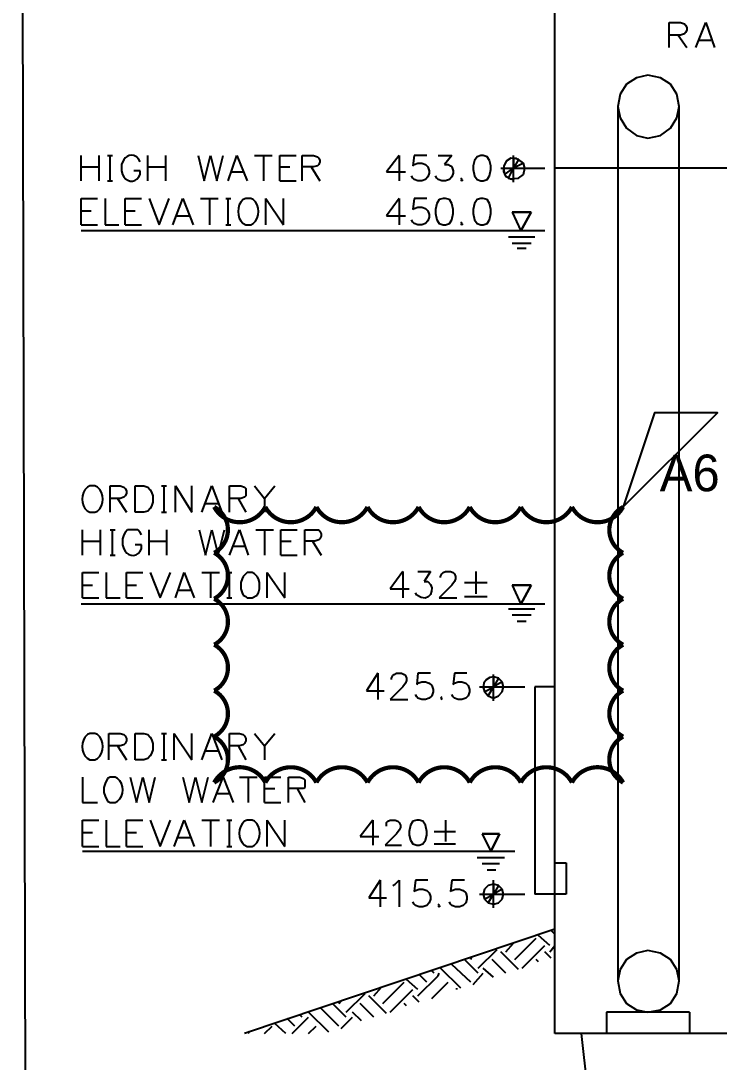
# Model space of a CAD drawing. Header units: metres. Extents: x 45 to 1207, y 17 to 774.
# Drawn here: x 53 to 186.4, y 421.5 to 620.5 of the extents above; entities that cross this region are included whole.
import ezdxf

# ---------------------------------------------------------------- set-up
doc = ezdxf.new("R2010")
doc.units = ezdxf.units.M
doc.layers.add('REV-AGENT', color=1, linetype='Continuous')

msp = doc.modelspace()

# ---------------------------------------------------------------- linework, layer by layer
for p, q in [((53.04, 774.48), (54.72, 18.48)), ((53.04, 774.48), (54.72, 18.48)), ((155.04, 426.96), (155.04, 648.72)), ((176.88, 615.36), (176.88, 620.16)), ((176.88, 620.16), (179.04, 620.16)), ((179.04, 620.16), (179.76, 619.92)), ((179.76, 619.92), (180, 619.68)), ((180, 619.68), (180.24, 619.2)), ((180.24, 619.2), (180.24, 618.72)), ((181.92, 615.36), (183.84, 620.16)), ((183.84, 620.16), (185.52, 615.36)), ((179.04, 617.76), (176.88, 617.76)), ((178.56, 617.76), (180.24, 615.36)), ((179.76, 618), (179.04, 617.76)), ((180, 618.24), (179.76, 618)), ((180.24, 618.72), (180, 618.24)), ((182.64, 616.8), (184.8, 616.8)), ((170.64, 609.6), (168.72, 608.4)), ((172.8, 610.08), (170.64, 609.6)), ((175.2, 609.6), (172.8, 610.08)), ((177.12, 608.4), (175.2, 609.6)), ((168.72, 608.4), (167.52, 606.48)), ((178.32, 606.48), (177.12, 608.4)), ((167.52, 606.48), (167.04, 604.08)), ((178.8, 604.08), (178.32, 606.48)), ((167.04, 604.08), (167.04, 437.04)), ((167.04, 604.08), (167.52, 601.92)), ((178.32, 601.92), (178.8, 604.08)), ((178.8, 437.04), (178.8, 604.08)), ((167.52, 601.92), (168.72, 600)), ((177.12, 600), (178.32, 601.92)), ((168.72, 600), (170.64, 598.56)), ((175.2, 598.56), (177.12, 600)), ((170.64, 598.56), (172.8, 598.08)), ((172.8, 598.08), (175.2, 598.56)), ((64.56, 589.92), (64.56, 594.72)), ((67.92, 594.72), (67.92, 589.92)), ((69.6, 594.72), (70.56, 594.72)), ((70.08, 589.92), (70.08, 594.72)), ((72.24, 593.04), (72.24, 591.84)), ((75.6, 594), (75.12, 594.48)), ((75.84, 593.52), (75.6, 594)), ((77.28, 589.92), (77.28, 594.72)), ((80.64, 594.72), (80.64, 589.92)), ((86.88, 594.72), (88.08, 589.92)), ((88.08, 589.92), (89.28, 594.72)), ((89.28, 594.72), (90.48, 589.92)), ((90.48, 589.92), (91.68, 594.72)), ((92.64, 589.92), (94.32, 594.72)), ((94.32, 594.72), (96.24, 589.92)), ((97.68, 594.72), (101.04, 594.72)), ((99.36, 594.72), (99.36, 589.92)), ((102.48, 589.92), (102.48, 594.72)), ((102.48, 594.72), (105.6, 594.72)), ((106.8, 589.92), (106.8, 594.72)), ((106.8, 594.72), (108.96, 594.72)), ((108.96, 594.72), (109.68, 594.48)), ((109.68, 594.48), (109.92, 594.24)), ((109.92, 593.04), (109.68, 592.8)), ((109.92, 594.24), (110.16, 593.76)), ((110.16, 593.52), (109.92, 593.04)), ((110.16, 593.76), (110.16, 593.52)), ((125.28, 594.72), (122.88, 591.6)), ((125.28, 594.72), (125.28, 589.92)), ((128.16, 594.72), (127.92, 592.8)), ((127.92, 592.8), (128.16, 593.04)), ((130.56, 594.72), (128.16, 594.72)), ((128.16, 593.04), (128.88, 593.28)), ((128.88, 593.28), (129.6, 593.28)), ((129.6, 593.28), (130.32, 593.04)), ((130.32, 593.04), (130.8, 592.56)), ((132.72, 594.72), (135.36, 594.72)), ((135.36, 594.72), (133.92, 593.04)), ((133.92, 593.04), (134.64, 593.04)), ((134.64, 593.04), (135.12, 592.8)), ((139.68, 593.76), (139.44, 592.8)), ((140.16, 594.48), (139.68, 593.76)), ((140.88, 594.72), (140.16, 594.48)), ((141.36, 594.72), (140.88, 594.72)), ((142.08, 594.48), (141.36, 594.72)), ((142.56, 593.76), (142.08, 594.48)), ((142.8, 592.8), (142.56, 593.76)), ((147.12, 589.68), (147.12, 594.72)), ((148.08, 594), (147.12, 594.24)), ((147.12, 594.24), (147.12, 592.32)), ((148.08, 594), (147.12, 592.32)), ((149.04, 593.28), (147.12, 592.32)), ((149.04, 593.28), (148.08, 594)), ((149.28, 592.32), (149.04, 593.28)), ((149.28, 592.32), (149.04, 593.28)), ((64.56, 592.56), (67.92, 592.56)), ((72.24, 591.84), (72.48, 591.12)), ((75.84, 591.84), (74.64, 591.84)), ((75.6, 590.64), (75.84, 591.12)), ((75.84, 591.12), (75.84, 591.84)), ((77.28, 592.56), (80.64, 592.56)), ((93.36, 591.6), (95.52, 591.6)), ((102.48, 592.56), (104.4, 592.56)), ((108.96, 592.56), (106.8, 592.56)), ((108.48, 592.56), (110.16, 589.92)), ((109.68, 592.8), (108.96, 592.56)), ((122.88, 591.6), (126.48, 591.6)), ((130.8, 592.56), (131.04, 591.84)), ((131.04, 591.36), (130.8, 590.64)), ((131.04, 591.84), (131.04, 591.36)), ((135.12, 592.8), (135.36, 592.56)), ((135.36, 592.56), (135.6, 591.84)), ((135.6, 591.36), (135.36, 590.64)), ((135.6, 591.84), (135.6, 591.36)), ((139.44, 592.8), (139.44, 592.08)), ((139.44, 592.08), (139.68, 590.88)), ((142.56, 590.88), (142.8, 592.08)), ((142.8, 592.08), (142.8, 592.8)), ((144.72, 592.32), (149.76, 592.32)), ((145.2, 592.32), (145.44, 591.12)), ((145.44, 591.12), (147.12, 592.32)), ((145.44, 591.12), (146.16, 590.4)), ((146.16, 590.4), (147.12, 592.32)), ((147.12, 590.16), (147.12, 592.32)), ((147.12, 592.32), (153.12, 592.32)), ((148.08, 590.4), (149.04, 591.12)), ((149.04, 591.12), (149.28, 592.32)), ((222.48, 592.32), (155.04, 592.32)), ((69.6, 589.92), (70.56, 589.92)), ((102.48, 589.92), (105.6, 589.92)), ((127.92, 590.4), (127.68, 590.88)), ((128.16, 590.16), (127.92, 590.4)), ((128.88, 589.92), (128.16, 590.16)), ((129.6, 589.92), (128.88, 589.92)), ((130.32, 590.16), (129.6, 589.92)), ((130.8, 590.64), (130.32, 590.16)), ((132.48, 590.4), (132.24, 590.88)), ((132.72, 590.16), (132.48, 590.4)), ((133.44, 589.92), (132.72, 590.16)), ((134.16, 589.92), (133.44, 589.92)), ((134.88, 590.16), (134.16, 589.92)), ((135.36, 590.64), (134.88, 590.16)), ((137.28, 590.4), (137.04, 590.16)), ((137.04, 590.16), (137.28, 589.92)), ((137.28, 589.92), (137.52, 590.16)), ((139.68, 590.88), (140.16, 590.16)), ((140.16, 590.16), (140.88, 589.92)), ((140.88, 589.92), (141.36, 589.92)), ((141.36, 589.92), (142.08, 590.16)), ((142.08, 590.16), (142.56, 590.88)), ((146.16, 590.4), (147.12, 590.16)), ((64.56, 581.52), (64.56, 586.56)), ((64.56, 586.56), (67.68, 586.56)), ((69.12, 586.56), (69.12, 581.52)), ((72.96, 581.52), (72.96, 586.56)), ((72.96, 586.56), (76.08, 586.56)), ((77.52, 586.56), (79.44, 581.52)), ((79.44, 581.52), (81.36, 586.56)), ((82.08, 581.52), (84, 586.56)), ((84, 586.56), (85.92, 581.52)), ((87.36, 586.56), (90.72, 586.56)), ((89.04, 586.56), (89.04, 581.52)), ((92.16, 586.56), (93.12, 586.56)), ((92.64, 581.52), (92.64, 586.56)), ((95.52, 586.32), (95.04, 585.84)), ((96, 586.56), (95.52, 586.32)), ((96.96, 586.56), (96, 586.56)), ((97.44, 586.32), (96.96, 586.56)), ((99.84, 581.52), (99.84, 586.56)), ((99.84, 586.56), (103.2, 581.52)), ((103.2, 581.52), (103.2, 586.56)), ((125.28, 586.56), (122.88, 583.2)), ((125.28, 586.56), (125.28, 581.52)), ((128.16, 586.56), (127.92, 584.4)), ((130.56, 586.56), (128.16, 586.56)), ((132.48, 585.6), (132.24, 584.4)), ((132.96, 586.32), (132.48, 585.6)), ((133.68, 586.56), (132.96, 586.32)), ((134.16, 586.56), (133.68, 586.56)), ((134.88, 586.32), (134.16, 586.56)), ((135.36, 585.6), (134.88, 586.32)), ((135.6, 584.4), (135.36, 585.6)), ((139.68, 585.6), (139.44, 584.4)), ((140.16, 586.32), (139.68, 585.6)), ((140.88, 586.56), (140.16, 586.32)), ((141.36, 586.56), (140.88, 586.56)), ((142.08, 586.32), (141.36, 586.56)), ((142.56, 585.6), (142.08, 586.32)), ((142.8, 584.4), (142.56, 585.6)), ((64.56, 584.16), (66.48, 584.16)), ((72.96, 584.16), (74.88, 584.16)), ((82.8, 583.2), (85.2, 583.2)), ((122.88, 583.2), (126.48, 583.2)), ((127.92, 584.4), (128.16, 584.64)), ((128.16, 584.64), (128.88, 584.88)), ((128.88, 584.88), (129.6, 584.88)), ((129.6, 584.88), (130.32, 584.64)), ((130.32, 584.64), (130.8, 584.16)), ((130.8, 584.16), (131.04, 583.44)), ((131.04, 583.44), (131.04, 582.96)), ((132.24, 584.4), (132.24, 583.68)), ((132.24, 583.68), (132.48, 582.48)), ((135.36, 582.48), (135.6, 583.68)), ((135.6, 583.68), (135.6, 584.4)), ((139.44, 584.4), (139.44, 583.68)), ((139.44, 583.68), (139.68, 582.48)), ((142.56, 582.48), (142.8, 583.68)), ((142.8, 583.68), (142.8, 584.4)), ((146.88, 583.92), (148.56, 580.32)), ((150.48, 583.92), (146.88, 583.92)), ((146.88, 583.92), (150.48, 583.92)), ((146.88, 583.92), (150.48, 583.92)), ((148.56, 580.32), (150.48, 583.92)), ((150.48, 583.92), (148.56, 580.32)), ((64.56, 581.52), (67.68, 581.52)), ((69.12, 581.52), (71.76, 581.52)), ((72.96, 581.52), (76.08, 581.52)), ((92.16, 581.52), (93.12, 581.52)), ((96, 581.52), (96.96, 581.52)), ((96.96, 581.52), (97.44, 581.76)), ((127.92, 582), (127.68, 582.48)), ((128.16, 581.76), (127.92, 582)), ((128.88, 581.52), (128.16, 581.76)), ((129.6, 581.52), (128.88, 581.52)), ((130.32, 581.76), (129.6, 581.52)), ((130.8, 582.24), (130.32, 581.76)), ((131.04, 582.96), (130.8, 582.24)), ((132.48, 582.48), (132.96, 581.76)), ((132.96, 581.76), (133.68, 581.52)), ((133.68, 581.52), (134.16, 581.52)), ((134.16, 581.52), (134.88, 581.76)), ((134.88, 581.76), (135.36, 582.48)), ((137.28, 582), (137.04, 581.76)), ((137.04, 581.76), (137.28, 581.52)), ((137.28, 581.52), (137.52, 581.76)), ((139.68, 582.48), (140.16, 581.76)), ((140.16, 581.76), (140.88, 581.52)), ((140.88, 581.52), (141.36, 581.52)), ((141.36, 581.52), (142.08, 581.76)), ((142.08, 581.76), (142.56, 582.48)), ((153.12, 580.32), (64.56, 580.32)), ((151.2, 579.12), (146.16, 579.12)), ((150.48, 577.92), (146.88, 577.92)), ((149.52, 576.96), (147.84, 576.96)), ((65.76, 531.36), (65.28, 530.88)), ((66.24, 531.6), (65.76, 531.36)), ((67.2, 531.6), (66.24, 531.6)), ((67.68, 531.36), (67.2, 531.6)), ((70.08, 526.56), (70.08, 531.6)), ((70.08, 531.6), (72, 531.6)), ((72, 531.6), (72.72, 531.36)), ((72.72, 531.36), (72.96, 531.12)), ((74.88, 526.56), (74.88, 531.6)), ((74.88, 531.6), (76.56, 531.6)), ((76.56, 531.6), (77.28, 531.36)), ((77.28, 531.36), (77.76, 530.88)), ((79.92, 531.6), (80.88, 531.6)), ((80.4, 526.56), (80.4, 531.6)), ((82.56, 526.56), (82.56, 531.6)), ((82.56, 531.6), (85.68, 526.56)), ((85.68, 526.56), (85.68, 531.6)), ((87.6, 526.56), (89.52, 531.6)), ((89.52, 531.6), (91.44, 526.56)), ((92.88, 526.56), (92.88, 531.6)), ((92.88, 531.6), (95.04, 531.6)), ((95.04, 531.6), (95.76, 531.36)), ((95.76, 531.36), (96, 531.12)), ((97.68, 531.6), (99.6, 529.2)), ((99.6, 529.2), (101.52, 531.6)), ((72.72, 529.44), (72, 529.2)), ((72.96, 529.68), (72.72, 529.44)), ((72.96, 531.12), (73.2, 530.64)), ((73.2, 530.16), (72.96, 529.68)), ((73.2, 530.64), (73.2, 530.16)), ((77.76, 530.88), (78, 530.4)), ((78, 530.4), (78.24, 529.68)), ((78.24, 529.68), (78.24, 528.48)), ((95.76, 529.44), (95.04, 529.2)), ((96, 529.68), (95.76, 529.44)), ((96, 531.12), (96, 529.68)), ((72, 529.2), (70.08, 529.2)), ((71.52, 529.2), (73.2, 526.56)), ((78, 527.76), (77.76, 527.28)), ((78.24, 528.48), (78, 527.76)), ((88.32, 528.24), (90.72, 528.24)), ((95.04, 529.2), (92.88, 529.2)), ((94.56, 529.2), (96, 526.56)), ((99.6, 529.2), (99.6, 526.56)), ((66.24, 526.56), (67.2, 526.56)), ((67.2, 526.56), (67.68, 526.8)), ((76.56, 526.56), (74.88, 526.56)), ((77.28, 526.8), (76.56, 526.56)), ((77.76, 527.28), (77.28, 526.8)), ((79.92, 526.56), (80.88, 526.56)), ((64.8, 518.4), (64.8, 523.2)), ((68.16, 523.2), (68.16, 518.4)), ((70.08, 523.2), (71.04, 523.2)), ((70.56, 518.4), (70.56, 523.2)), ((72.72, 522.24), (72.48, 521.52)), ((72.48, 521.52), (72.48, 520.32)), ((72.96, 522.72), (72.72, 522.24)), ((73.44, 523.2), (72.96, 522.72)), ((75.36, 523.2), (73.44, 523.2)), ((75.84, 522.72), (75.36, 523.2)), ((76.08, 522.24), (75.84, 522.72)), ((77.52, 518.4), (77.52, 523.2)), ((80.88, 523.2), (80.88, 518.4)), ((87.12, 523.2), (88.32, 518.4)), ((88.32, 518.4), (89.52, 523.2)), ((89.52, 523.2), (90.72, 518.4)), ((90.72, 518.4), (91.92, 523.2)), ((92.88, 518.4), (94.8, 523.2)), ((94.8, 523.2), (96.48, 518.4)), ((97.92, 523.2), (101.28, 523.2)), ((99.6, 523.2), (99.6, 518.4)), ((102.72, 518.4), (102.72, 523.2)), ((102.72, 523.2), (105.84, 523.2)), ((107.28, 518.4), (107.28, 523.2)), ((107.28, 523.2), (109.92, 523.2)), ((109.92, 523.2), (110.16, 522.96)), ((110.16, 521.52), (109.92, 521.28)), ((110.16, 522.96), (110.4, 522.48)), ((110.4, 522), (110.16, 521.52)), ((110.4, 522.48), (110.4, 522)), ((64.8, 521.04), (68.16, 521.04)), ((72.48, 520.32), (72.72, 519.6)), ((76.08, 520.32), (74.88, 520.32)), ((75.84, 519.12), (76.08, 519.6)), ((76.08, 519.6), (76.08, 520.32)), ((77.52, 521.04), (80.88, 521.04)), ((93.6, 520.08), (96, 520.08)), ((102.72, 521.04), (104.64, 521.04)), ((109.2, 521.04), (107.28, 521.04)), ((108.72, 521.04), (110.4, 518.4)), ((109.92, 521.28), (109.2, 521.04)), ((70.08, 518.4), (71.04, 518.4)), ((102.72, 518.4), (105.84, 518.4)), ((64.8, 510.24), (64.8, 515.04)), ((64.8, 515.04), (67.92, 515.04)), ((69.36, 515.04), (69.36, 510.24)), ((73.2, 510.24), (73.2, 515.04)), ((73.2, 515.04), (76.32, 515.04)), ((77.76, 515.04), (79.68, 510.24)), ((79.68, 510.24), (81.6, 515.04)), ((82.56, 510.24), (84.24, 515.04)), ((84.24, 515.04), (86.16, 510.24)), ((87.6, 515.04), (90.96, 515.04)), ((89.28, 515.04), (89.28, 510.24)), ((92.4, 515.04), (93.36, 515.04)), ((92.88, 510.24), (92.88, 515.04)), ((95.28, 513.84), (95.04, 513.12)), ((95.52, 514.32), (95.28, 513.84)), ((96.24, 515.04), (95.52, 514.32)), ((97.2, 515.04), (96.24, 515.04)), ((97.68, 514.8), (97.2, 515.04)), ((98.16, 514.32), (97.68, 514.8)), ((98.4, 513.84), (98.16, 514.32)), ((98.64, 513.12), (98.4, 513.84)), ((100.08, 510.24), (100.08, 515.04)), ((100.08, 515.04), (103.44, 510.24)), ((103.44, 510.24), (103.44, 515.04)), ((126, 515.28), (123.6, 511.92)), ((126, 515.28), (126, 510.24)), ((128.88, 515.28), (131.28, 515.28)), ((131.28, 515.28), (130.08, 513.36)), ((133.2, 514.32), (133.44, 514.8)), ((133.2, 514.08), (133.2, 514.32)), ((133.44, 514.8), (133.68, 515.04)), ((133.68, 515.04), (134.16, 515.28)), ((134.16, 515.28), (135.12, 515.28)), ((135.12, 515.28), (135.6, 515.04)), ((135.6, 515.04), (135.84, 514.8)), ((135.84, 514.8), (136.08, 514.32)), ((136.08, 513.84), (135.84, 513.36)), ((136.08, 514.32), (136.08, 513.84)), ((139.92, 515.28), (139.92, 510.96)), ((64.8, 512.64), (66.72, 512.64)), ((73.2, 512.64), (75.12, 512.64)), ((83.28, 511.68), (85.44, 511.68)), ((95.04, 513.12), (95.04, 511.92)), ((95.04, 511.92), (95.28, 511.2)), ((98.4, 511.2), (98.64, 511.92)), ((98.64, 511.92), (98.64, 513.12)), ((123.6, 511.92), (127.2, 511.92)), ((130.08, 513.36), (130.8, 513.36)), ((135.36, 512.64), (132.96, 510.24)), ((135.84, 513.36), (135.36, 512.64)), ((137.76, 513.12), (142.08, 513.12)), ((146.88, 512.64), (148.56, 509.04)), ((150.48, 512.64), (146.88, 512.64)), ((146.88, 512.64), (150.48, 512.64)), ((146.88, 512.64), (150.48, 512.64)), ((148.56, 509.04), (150.48, 512.64)), ((150.48, 512.64), (148.56, 509.04)), ((64.8, 510.24), (67.92, 510.24)), ((69.36, 510.24), (72, 510.24)), ((73.2, 510.24), (76.32, 510.24)), ((92.4, 510.24), (93.36, 510.24)), ((95.28, 511.2), (95.52, 510.72)), ((95.52, 510.72), (96, 510.48)), ((96, 510.48), (96.24, 510.24)), ((96.24, 510.24), (97.2, 510.24)), ((97.2, 510.24), (98.16, 510.72)), ((98.16, 510.72), (98.4, 511.2)), ((128.64, 510.72), (128.4, 511.2)), ((132.96, 510.24), (136.32, 510.24)), ((137.76, 510.48), (142.08, 510.48)), ((153.12, 509.04), (64.56, 509.04)), ((151.2, 508.08), (146.16, 508.08)), ((150.48, 506.88), (146.88, 506.88)), ((149.52, 505.68), (147.84, 505.68)), ((121.2, 495.84), (119.04, 492.48)), ((121.2, 495.84), (121.2, 490.8)), ((124.08, 495.36), (124.32, 495.6)), ((124.32, 495.6), (124.8, 495.84)), ((124.8, 495.84), (125.76, 495.84)), ((125.76, 495.84), (126.24, 495.6)), ((126.24, 495.6), (126.48, 495.36)), ((128.88, 495.84), (128.64, 493.68)), ((131.28, 495.84), (128.88, 495.84)), ((135.84, 495.84), (135.6, 493.68)), ((138.24, 495.84), (135.84, 495.84)), ((143.28, 490.56), (143.28, 495.6)), ((123.84, 494.88), (124.08, 495.36)), ((123.84, 494.64), (123.84, 494.88)), ((126.48, 493.92), (126, 493.2)), ((126.48, 495.36), (126.72, 494.88)), ((126.72, 494.4), (126.48, 493.92)), ((126.72, 494.88), (126.72, 494.4)), ((128.64, 493.68), (128.88, 493.92)), ((128.88, 493.92), (129.6, 494.16)), ((129.6, 494.16), (130.32, 494.16)), ((130.32, 494.16), (131.04, 493.92)), ((131.04, 493.92), (131.52, 493.44)), ((135.6, 493.68), (135.84, 493.92)), ((135.84, 493.92), (136.56, 494.16)), ((136.56, 494.16), (137.28, 494.16)), ((137.28, 494.16), (138, 493.92)), ((138, 493.92), (138.48, 493.44)), ((144.24, 494.88), (143.28, 495.12)), ((143.28, 495.12), (143.28, 493.2)), ((144.24, 494.88), (143.28, 493.2)), ((144.96, 494.16), (143.28, 493.2)), ((144.96, 494.16), (144.24, 494.88)), ((145.2, 493.2), (144.96, 494.16)), ((145.2, 493.2), (144.96, 494.16)), ((119.04, 492.48), (122.4, 492.48)), ((126, 493.2), (123.6, 490.8)), ((128.64, 491.28), (128.4, 491.76)), ((131.52, 491.52), (131.04, 491.04)), ((131.52, 493.44), (131.76, 492.72)), ((131.76, 492.24), (131.52, 491.52)), ((131.76, 492.72), (131.76, 492.24)), ((135.6, 491.28), (135.36, 491.76)), ((138.48, 491.52), (138, 491.04)), ((138.48, 493.44), (138.72, 492.72)), ((138.72, 492.24), (138.48, 491.52)), ((138.72, 492.72), (138.72, 492.24)), ((140.64, 493.2), (145.92, 493.2)), ((141.36, 493.2), (141.6, 492.24)), ((141.6, 492.24), (143.28, 493.2)), ((141.6, 492.24), (142.32, 491.52)), ((142.32, 491.52), (143.28, 493.2)), ((142.32, 491.52), (143.28, 491.04)), ((142.32, 491.52), (143.28, 491.04)), ((143.28, 493.2), (149.28, 493.2)), ((143.28, 491.04), (143.28, 493.2)), ((143.28, 491.04), (144.24, 491.52)), ((144.24, 491.52), (144.96, 492.24)), ((144.96, 492.24), (145.2, 493.2)), ((155.04, 493.2), (151.2, 493.2)), ((151.2, 493.2), (151.2, 453.6)), ((123.6, 490.8), (126.96, 490.8)), ((128.88, 491.04), (128.64, 491.28)), ((129.6, 490.8), (128.88, 491.04)), ((130.32, 490.8), (129.6, 490.8)), ((131.04, 491.04), (130.32, 490.8)), ((133.44, 491.28), (133.2, 491.04)), ((133.2, 491.04), (133.44, 490.8)), ((133.44, 490.8), (133.44, 491.04)), ((135.84, 491.04), (135.6, 491.28)), ((136.56, 490.8), (135.84, 491.04)), ((137.28, 490.8), (136.56, 490.8)), ((138, 491.04), (137.28, 490.8)), ((65.76, 484.08), (65.28, 483.6)), ((66.24, 484.32), (65.76, 484.08)), ((67.2, 484.32), (66.24, 484.32)), ((67.68, 484.08), (67.2, 484.32)), ((69.84, 479.28), (69.84, 484.32)), ((69.84, 484.32), (72, 484.32)), ((72, 484.32), (72.72, 484.08)), ((72.72, 484.08), (72.96, 483.84)), ((72.96, 483.84), (73.2, 483.36)), ((74.88, 479.28), (74.88, 484.32)), ((74.88, 484.32), (76.56, 484.32)), ((76.56, 484.32), (77.28, 484.08)), ((77.28, 484.08), (77.76, 483.6)), ((77.76, 483.6), (78, 483.12)), ((79.92, 484.32), (80.88, 484.32)), ((80.4, 479.28), (80.4, 484.32)), ((82.32, 479.28), (82.32, 484.32)), ((82.32, 484.32), (85.68, 479.28)), ((85.68, 479.28), (85.68, 484.32)), ((87.6, 479.28), (89.52, 484.32)), ((89.52, 484.32), (91.44, 479.28)), ((92.88, 479.28), (92.88, 484.32)), ((92.88, 484.32), (94.8, 484.32)), ((94.8, 484.32), (95.52, 484.08)), ((95.52, 484.08), (95.76, 483.84)), ((95.76, 483.84), (96, 483.36)), ((97.68, 484.32), (99.6, 481.92)), ((99.6, 481.92), (101.52, 484.32)), ((72, 481.92), (69.84, 481.92)), ((71.52, 481.92), (73.2, 479.28)), ((72.72, 482.16), (72, 481.92)), ((72.96, 482.4), (72.72, 482.16)), ((73.2, 482.88), (72.96, 482.4)), ((73.2, 483.36), (73.2, 482.88)), ((78, 483.12), (78.24, 482.4)), ((78.24, 482.4), (78.24, 481.2)), ((94.8, 481.92), (92.88, 481.92)), ((94.56, 481.92), (96, 479.28)), ((95.52, 482.16), (94.8, 481.92)), ((95.76, 482.4), (95.52, 482.16)), ((96, 482.88), (95.76, 482.4)), ((96, 483.36), (96, 482.88)), ((99.6, 481.92), (99.6, 479.28)), ((77.76, 480), (77.28, 479.52)), ((78, 480.48), (77.76, 480)), ((78.24, 481.2), (78, 480.48)), ((88.32, 480.96), (90.72, 480.96)), ((66.24, 479.28), (67.2, 479.28)), ((67.2, 479.28), (67.68, 479.52)), ((76.56, 479.28), (74.88, 479.28)), ((77.28, 479.52), (76.56, 479.28)), ((79.92, 479.28), (80.88, 479.28)), ((64.8, 475.92), (64.8, 471.12)), ((69.6, 475.68), (69.12, 474.72)), ((70.08, 475.92), (69.6, 475.68)), ((71.04, 475.92), (70.08, 475.92)), ((71.52, 475.68), (71.04, 475.92)), ((73.92, 475.92), (75.12, 471.12)), ((75.12, 471.12), (76.32, 475.92)), ((76.32, 475.92), (77.52, 471.12)), ((77.52, 471.12), (78.72, 475.92)), ((84, 475.92), (85.2, 471.12)), ((85.2, 471.12), (86.4, 475.92)), ((86.4, 475.92), (87.6, 471.12)), ((87.6, 471.12), (88.8, 475.92)), ((89.76, 471.12), (91.68, 475.92)), ((91.68, 475.92), (93.6, 471.12)), ((94.8, 475.92), (98.16, 475.92)), ((96.48, 475.92), (96.48, 471.12)), ((99.6, 471.12), (99.6, 475.92)), ((99.6, 475.92), (102.72, 475.92)), ((104.16, 471.12), (104.16, 475.92)), ((104.16, 475.92), (106.32, 475.92)), ((106.32, 475.92), (107.04, 475.68)), ((107.04, 475.68), (107.28, 475.44)), ((69.12, 474.72), (68.88, 474)), ((68.88, 474), (68.88, 473.04)), ((99.6, 473.76), (101.52, 473.76)), ((107.04, 473.76), (104.16, 473.76)), ((105.84, 473.76), (107.28, 471.12)), ((107.28, 474), (107.04, 473.76)), ((107.28, 475.44), (107.28, 474)), ((68.88, 473.04), (69.12, 472.32)), ((69.12, 472.32), (69.6, 471.36)), ((90.48, 472.8), (92.88, 472.8)), ((64.8, 471.12), (67.68, 471.12)), ((69.6, 471.36), (70.08, 471.12)), ((70.08, 471.12), (71.04, 471.12)), ((71.04, 471.12), (71.52, 471.36)), ((99.6, 471.12), (102.72, 471.12)), ((64.8, 462.72), (64.8, 467.76)), ((64.8, 467.76), (67.92, 467.76)), ((69.36, 467.76), (69.36, 462.72)), ((73.2, 462.72), (73.2, 467.76)), ((73.2, 467.76), (76.32, 467.76)), ((77.76, 467.76), (79.68, 462.72)), ((79.68, 462.72), (81.6, 467.76)), ((82.32, 462.72), (84.24, 467.76)), ((84.24, 467.76), (86.16, 462.72)), ((87.6, 467.76), (90.96, 467.76)), ((89.28, 467.76), (89.28, 462.72)), ((92.4, 467.76), (93.36, 467.76)), ((92.88, 462.72), (92.88, 467.76)), ((96.24, 467.76), (95.76, 467.52)), ((97.2, 467.76), (96.24, 467.76)), ((97.68, 467.52), (97.2, 467.76)), ((100.08, 462.72), (100.08, 467.76)), ((100.08, 467.76), (103.44, 462.72)), ((103.44, 462.72), (103.44, 467.76)), ((120.24, 467.76), (117.84, 464.64)), ((120.24, 467.76), (120.24, 462.96)), ((123.12, 467.52), (123.6, 467.76)), ((123.6, 467.76), (124.56, 467.76)), ((124.56, 467.76), (125.04, 467.52)), ((128.64, 467.76), (127.92, 467.52)), ((129.12, 467.76), (128.64, 467.76)), ((129.84, 467.52), (129.12, 467.76)), ((134.16, 467.76), (134.16, 463.68)), ((95.76, 467.52), (95.28, 467.04)), ((122.88, 467.28), (123.12, 467.52)), ((122.88, 466.56), (122.88, 467.28)), ((125.28, 465.84), (124.8, 465.12)), ((125.04, 467.52), (125.28, 467.28)), ((125.28, 467.28), (125.52, 466.8)), ((125.52, 466.32), (125.28, 465.84)), ((125.52, 466.8), (125.52, 466.32)), ((127.44, 466.8), (127.2, 465.6)), ((127.92, 467.52), (127.44, 466.8)), ((130.32, 466.8), (129.84, 467.52)), ((130.56, 465.6), (130.32, 466.8)), ((64.8, 465.36), (66.72, 465.36)), ((73.2, 465.36), (75.12, 465.36)), ((83.04, 464.4), (85.44, 464.4)), ((117.84, 464.64), (121.44, 464.64)), ((124.8, 465.12), (122.64, 462.96)), ((127.2, 465.6), (127.2, 464.88)), ((127.2, 464.88), (127.44, 463.92)), ((127.44, 463.92), (127.92, 463.2)), ((129.84, 463.2), (130.32, 463.92)), ((130.32, 463.92), (130.56, 464.88)), ((130.56, 464.88), (130.56, 465.6)), ((132, 465.6), (136.08, 465.6)), ((141.12, 465.12), (142.8, 461.76)), ((144.48, 465.12), (141.12, 465.12)), ((141.12, 465.12), (144.48, 465.12)), ((141.12, 465.12), (144.48, 465.12)), ((142.8, 461.76), (144.48, 465.12)), ((144.48, 465.12), (142.8, 461.76)), ((64.8, 462.72), (67.92, 462.72)), ((147.36, 461.76), (64.8, 461.76)), ((69.36, 462.72), (72, 462.72)), ((73.2, 462.72), (76.32, 462.72)), ((92.4, 462.72), (93.36, 462.72)), ((96.24, 462.72), (97.2, 462.72)), ((97.2, 462.72), (97.68, 462.96)), ((122.64, 462.96), (125.76, 462.96)), ((127.92, 463.2), (128.64, 462.96)), ((128.64, 462.96), (129.12, 462.96)), ((129.12, 462.96), (129.84, 463.2)), ((132, 463.2), (136.08, 463.2)), ((145.44, 460.56), (140.16, 460.56)), ((144.48, 459.36), (141.12, 459.36)), ((143.76, 458.16), (142.08, 458.16)), ((155.04, 459.6), (157.2, 459.6)), ((157.2, 459.6), (157.2, 453.6)), ((121.68, 456.24), (119.52, 452.88)), ((121.68, 456.24), (121.68, 451.2)), ((124.56, 455.52), (125.28, 456.24)), ((125.28, 456.24), (125.28, 451.2)), ((128.4, 456.24), (128.16, 454.08)), ((130.8, 456.24), (128.4, 456.24)), ((135.36, 456.24), (135.12, 454.08)), ((137.76, 456.24), (135.36, 456.24)), ((143.28, 450.96), (143.28, 456.24)), ((124.08, 455.28), (124.56, 455.52)), ((128.16, 454.08), (128.4, 454.32)), ((128.4, 454.32), (129.12, 454.56)), ((129.12, 454.56), (129.84, 454.56)), ((129.84, 454.56), (130.56, 454.32)), ((130.56, 454.32), (131.04, 453.84)), ((131.04, 453.84), (131.28, 453.12)), ((135.12, 454.08), (135.36, 454.32)), ((135.36, 454.32), (136.08, 454.56)), ((136.08, 454.56), (136.8, 454.56)), ((136.8, 454.56), (137.52, 454.32)), ((137.52, 454.32), (138, 453.84)), ((138, 453.84), (138.24, 453.12)), ((141.6, 454.56), (141.36, 453.6)), ((142.32, 455.28), (141.6, 454.56)), ((143.28, 455.52), (142.32, 455.28)), ((144.24, 455.28), (143.28, 455.52)), ((144.24, 455.28), (143.28, 455.52)), ((143.28, 455.52), (143.28, 453.6)), ((144.24, 455.28), (143.28, 453.6)), ((144.96, 454.56), (143.28, 453.6)), ((144.96, 454.56), (144.24, 455.28)), ((144.96, 454.56), (144.24, 455.28)), ((145.2, 453.6), (144.96, 454.56)), ((145.2, 453.6), (144.96, 454.56)), ((119.52, 452.88), (122.88, 452.88)), ((128.16, 451.68), (127.92, 452.16)), ((131.04, 451.92), (130.56, 451.44)), ((131.28, 452.64), (131.04, 451.92)), ((131.28, 453.12), (131.28, 452.64)), ((135.12, 451.68), (134.88, 452.16)), ((138, 451.92), (137.52, 451.44)), ((138.24, 452.64), (138, 451.92)), ((138.24, 453.12), (138.24, 452.64)), ((140.64, 453.6), (145.92, 453.6)), ((141.36, 453.6), (141.6, 452.64)), ((141.36, 453.6), (141.6, 452.64)), ((141.6, 452.64), (143.28, 453.6)), ((141.6, 452.64), (142.32, 451.92)), ((141.6, 452.64), (142.32, 451.92)), ((142.32, 451.92), (143.28, 453.6)), ((142.32, 451.92), (143.28, 451.68)), ((142.32, 451.92), (143.28, 451.68)), ((143.28, 451.68), (143.28, 453.6)), ((143.28, 453.6), (149.28, 453.6)), ((143.28, 451.68), (144.24, 451.92)), ((144.24, 451.92), (144.96, 452.64)), ((144.96, 452.64), (145.2, 453.6)), ((157.2, 453.6), (151.2, 453.6)), ((128.4, 451.44), (128.16, 451.68)), ((129.12, 451.2), (128.4, 451.44)), ((129.84, 451.2), (129.12, 451.2)), ((130.56, 451.44), (129.84, 451.2)), ((132.96, 451.68), (132.72, 451.44)), ((132.72, 451.44), (132.96, 451.2)), ((132.96, 451.2), (133.2, 451.44)), ((135.36, 451.44), (135.12, 451.68)), ((136.08, 451.2), (135.36, 451.44)), ((136.8, 451.2), (136.08, 451.2)), ((137.52, 451.44), (136.8, 451.2)), ((155.04, 446.88), (95.76, 426.96)), ((155.04, 445.92), (154.32, 446.64)), ((145.68, 442.56), (147.12, 444.24)), ((147.36, 441.12), (151.44, 445.2)), ((148.8, 439.44), (153.12, 443.76)), ((154.08, 443.76), (151.92, 445.68)), ((154.08, 442.56), (155.04, 443.76)), ((140.4, 439.44), (144, 443.04)), ((148.08, 439.2), (144.72, 442.56)), ((154.32, 441.36), (153.12, 442.56)), ((170.64, 442.32), (168.72, 441.12)), ((172.8, 442.8), (170.64, 442.32)), ((175.2, 442.32), (172.8, 442.8)), ((177.12, 441.12), (175.2, 442.32)), ((138.96, 436.8), (135.36, 440.16)), ((140.4, 438.48), (137.76, 441.12)), ((138.96, 441.12), (139.2, 441.6)), ((145.68, 438.48), (143.04, 441.12)), ((151.92, 440.64), (151.44, 441.12)), ((168.72, 441.12), (167.52, 439.2)), ((178.32, 439.2), (177.12, 441.12)), ((128.88, 434.16), (132.72, 438)), ((130.56, 436.8), (129.12, 438.24)), ((132, 438.48), (131.52, 438.96)), ((132.72, 438), (132.96, 438.48)), ((137.04, 435.6), (133.2, 439.44)), ((139.44, 436.32), (141.36, 438.48)), ((143.28, 437.76), (141.36, 439.44)), ((167.52, 439.2), (167.04, 437.04)), ((178.8, 437.04), (178.32, 439.2)), ((120.48, 434.16), (121.92, 435.84)), ((122.16, 432.72), (126.24, 436.8)), ((128.88, 435.36), (126.72, 437.28)), ((131.52, 433.68), (134.64, 436.8)), ((167.04, 437.04), (167.52, 434.64)), ((178.32, 434.64), (178.8, 437.04)), ((115.2, 431.04), (118.8, 434.64)), ((122.88, 430.8), (119.52, 434.16)), ((123.6, 431.04), (127.92, 435.36)), ((129.12, 432.96), (127.92, 434.16)), ((136.32, 435.36), (136.32, 435.6)), ((167.52, 434.64), (168.72, 432.72)), ((177.12, 432.72), (178.32, 434.64)), ((115.2, 430.08), (112.56, 432.72)), ((113.76, 432.72), (114.24, 433.2)), ((120.48, 430.08), (117.84, 432.72)), ((126.72, 432.24), (126.24, 432.72)), ((168.72, 432.72), (170.64, 431.52)), ((175.2, 431.52), (177.12, 432.72)), ((105.36, 428.4), (103.92, 429.84)), ((104.88, 426.96), (108, 430.08)), ((106.8, 430.08), (106.32, 430.56)), ((111.84, 427.2), (108, 431.04)), ((113.76, 428.4), (110.4, 431.76)), ((114.24, 427.92), (116.4, 430.08)), ((118.08, 429.36), (116.4, 431.04)), ((180.72, 431.04), (164.88, 431.04)), ((164.88, 431.04), (164.88, 426.96)), ((170.64, 431.52), (172.8, 431.04)), ((172.8, 431.04), (175.2, 431.52)), ((180.72, 431.04), (180.72, 426.96)), ((99.6, 426.96), (101.04, 428.4)), ((103.68, 426.96), (101.52, 428.88)), ((108, 426.96), (109.44, 428.4)), ((96.48, 426.96), (96.72, 427.44)), ((222.48, 426.96), (155.04, 426.96)), ((161.28, 426.96), (160.08, 426.96)), ((160.08, 426.96), (161.28, 415.68)), ((160.08, 426.96), (161.28, 415.68))]:
    msp.add_line(p, q)
for points in [[(75.12, 594.48), (74.61, 594.72), (74.14, 594.8), (73.71, 594.74), (73.32, 594.56), (72.98, 594.28), (72.69, 593.92), (72.44, 593.5), (72.24, 593.04)], [(149.04, 593.28), (147.7, 594.18), (146.59, 594.22), (145.76, 593.65), (145.29, 592.73), (145.22, 591.69), (145.63, 590.79), (146.56, 590.28), (148.08, 590.4)], [(72.48, 591.12), (72.72, 590.64), (73.05, 590.27), (73.45, 590.01), (73.89, 589.87), (74.34, 589.86), (74.8, 589.98), (75.22, 590.24), (75.6, 590.64)], [(95.04, 585.84), (94.75, 585.29), (94.58, 584.68), (94.52, 584.03), (94.58, 583.38), (94.75, 582.78), (95.05, 582.24), (95.46, 581.81), (96, 581.52)], [(97.44, 581.76), (97.88, 582.21), (98.2, 582.76), (98.39, 583.39), (98.45, 584.04), (98.39, 584.69), (98.2, 585.31), (97.88, 585.87), (97.44, 586.32)], [(67.68, 526.8), (68.12, 527.25), (68.44, 527.81), (68.63, 528.43), (68.69, 529.08), (68.63, 529.73), (68.44, 530.36), (68.12, 530.91), (67.68, 531.36)], [(65.28, 530.88), (64.99, 530.33), (64.82, 529.72), (64.76, 529.07), (64.82, 528.42), (64.99, 527.82), (65.29, 527.28), (65.7, 526.85), (66.24, 526.56)], [(72.72, 519.6), (72.96, 519.12), (73.29, 518.75), (73.69, 518.49), (74.13, 518.35), (74.58, 518.34), (75.04, 518.46), (75.46, 518.72), (75.84, 519.12)], [(130.8, 513.36), (131.3, 512.79), (131.52, 512.14), (131.5, 511.47), (131.27, 510.87), (130.84, 510.41), (130.24, 510.18), (129.5, 510.26), (128.64, 510.72)], [(144.96, 494.16), (144.19, 494.89), (143.37, 495.14), (142.58, 495), (141.92, 494.56), (141.48, 493.9), (141.34, 493.11), (141.59, 492.29), (142.32, 491.52)], [(65.28, 483.6), (64.99, 483.05), (64.82, 482.44), (64.76, 481.79), (64.82, 481.14), (64.99, 480.54), (65.29, 480), (65.7, 479.57), (66.24, 479.28)], [(67.68, 479.52), (68.12, 479.97), (68.44, 480.53), (68.63, 481.15), (68.69, 481.8), (68.63, 482.45), (68.44, 483.08), (68.12, 483.63), (67.68, 484.08)], [(71.52, 471.36), (71.95, 471.8), (72.26, 472.32), (72.45, 472.91), (72.51, 473.52), (72.45, 474.13), (72.26, 474.72), (71.95, 475.24), (71.52, 475.68)], [(95.28, 467.04), (94.99, 466.49), (94.82, 465.88), (94.76, 465.23), (94.82, 464.58), (94.99, 463.98), (95.29, 463.44), (95.7, 463.01), (96.24, 462.72)], [(97.68, 462.96), (98.12, 463.41), (98.44, 463.97), (98.63, 464.59), (98.69, 465.24), (98.63, 465.89), (98.44, 466.52), (98.12, 467.07), (97.68, 467.52)]]:
    msp.add_lwpolyline(points)
at = {"layer": 'REV-AGENT'}
msp.add_lwpolyline([(168.06, 527.59), (186.06, 545.59), (174.06, 545.59)], close=True, dxfattribs=at)
at = {"layer": 'REV-AGENT', "const_width": 0.8}
msp.add_lwpolyline([(89.96, 474.92, -0.6), (99.73, 474.92, -0.6), (109.49, 474.92, -0.6), (119.25, 474.92, -0.6), (129.01, 474.92, -0.6), (138.77, 474.92, -0.6), (148.53, 474.92, -0.6), (158.29, 474.92, -0.6), (168.06, 474.92, -0.6), (168.06, 483.7, -0.6), (168.06, 492.48, -0.6), (168.06, 501.26, -0.6), (168.06, 510.04, -0.6), (168.06, 518.82, -0.6), (168.06, 527.59, -0.6), (158.29, 527.59, -0.6), (148.53, 527.59, -0.6), (138.77, 527.59, -0.6), (129.01, 527.59, -0.6), (119.25, 527.59, -0.6), (109.49, 527.59, -0.6), (99.73, 527.59, -0.6), (89.96, 527.59, -0.6), (89.96, 518.82, -0.6), (89.96, 510.04, -0.6), (89.96, 501.26, -0.6), (89.96, 492.48, -0.6), (89.96, 483.7, -0.6)], format="xyb", close=True, dxfattribs=at)

# ---------------------------------------------------------------- texts
at = {"layer": 'REV-AGENT'}
msp.add_text('A6', height=7, dxfattribs=at).set_placement((175.06, 530.59))

doc.saveas('drawing.dxf')
